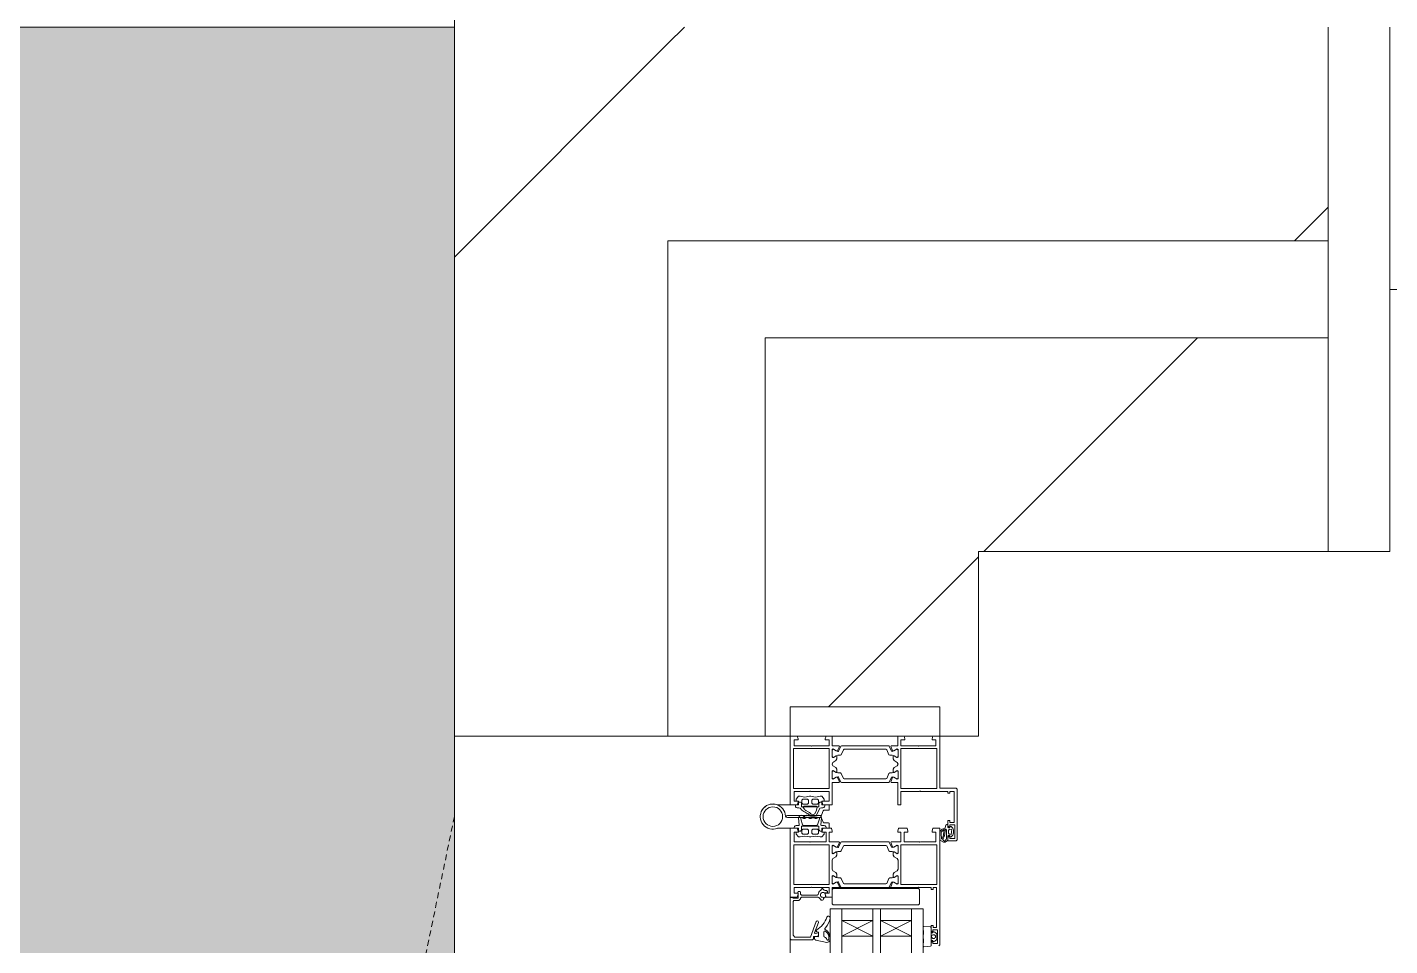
# Model space of a CAD drawing. Header units: millimetres. Extents: x -3370 to 37592, y -25802 to 13127.
# Drawn here: x 8364 to 9066, y 4835 to 5308 of the extents above; entities that cross this region are included whole.
import ezdxf

# ---------------------------------------------------------------- set-up
doc = ezdxf.new("R2010")
doc.units = ezdxf.units.MM
doc.linetypes.add('Dash', pattern=[5, 3, -2])
doc.linetypes.add('Grid Line', pattern=[22.225, 12.7, -3.175, 3.175, -3.175])
for name, color, linetype, lineweight in [('A-DETL', 90, 'Continuous', 9), ('A-DETL-GENF', 92, 'Continuous', 9), ('A-DOOR', 31, 'Continuous', 9), ('A-FLOR', 192, 'Continuous', 18), ('A-GLAZ', 151, 'Continuous', 9), ('A-WALL', 113, 'Continuous', 18), ('A-WALL-PATT', 111, 'Continuous', 18), ('G-IMPT', 8, 'Continuous', 9), ('S-GRID', 1, 'Continuous', 9)]:
    doc.layers.add(name, color=color, linetype=linetype, lineweight=lineweight)
pattern_1 = [(45, (0, 0), (-212.132, 212.132), [])]

# ---------------------------------------------------------------- blocks, each defined once
blk = doc.blocks.new('CE fix 3 Pane with Sill _Adjustable_ - 3000_2400-2041138-Lower Ground Floor')
at = {"layer": 'A-GLAZ'}
for p, q in [((1468.25, 135), (1500, 135)), ((1468.25, -135), (1468.25, 135)), ((1500, 135), (1500, -135)), ((519.05, 0), (1468.25, 0))]:
    blk.add_line(p, q, dxfattribs=at)
blk = doc.blocks.new('Aluprof_MB-86-FOLD-LINE_FoldingDoor_3-3-0_In-Open_EN_R-00233_P01 - 2800x2700-2041139-Lower Ground Floor')
at = {"layer": 'A-DETL-GENF'}
for p, q in [((-1496, 58.5), (-1477, 58.5)), ((-1477, 38), (-1537.5, 38)), ((-647.67, 38), (-1477, 38))]:
    blk.add_line(p, q, dxfattribs=at)
at = {"layer": 'A-DOOR'}
blk.add_line((-1585, 38), (-1585, 115), dxfattribs=at)
at = {"layer": 'A-DOOR', "linetype": 'Dash'}
blk.add_line((-581.17, -335), (-1543.5, -135), dxfattribs=at)
at = {"layer": 'G-IMPT'}
for p, q in [((-1507, 60.1), (-1507, 104.1)), ((-1490, 100.5), (-1482, 84.5)), ((-1490, 80.5), (-1482, 64.5)), ((-1547.25, 58.1), (-1549, 58.1)), ((-1546.75, 55.35), (-1546.75, 57.6)), ((-1540.25, 57.6), (-1540.25, 55.35)), ((-1538, 58.1), (-1539.75, 58.1)), ((-1491.54, 58.5), (-1491.27, 58.5)), ((-1486.25, 56.19), (-1486.2, 56.1)), ((-1481.32, 56.16), (-1481.49, 55.66)), ((-1481.21, 58.5), (-1480.65, 58.5)), ((-1478.7, 56.76), (-1479.94, 51.14)), ((-1551, 54), (-1551, 53.67)), ((-1544.33, 54.12), (-1546.43, 54.88)), ((-1540.58, 54.88), (-1542.68, 54.12)), ((-1536, 53.67), (-1536, 54)), ((-1501.91, 54.93), (-1501.76, 55.1)), ((-1481.99, 55.2), (-1483.86, 55.2)), ((-1481.8, 50.62), (-1481.65, 52.28)), ((-1480.74, 50.4), (-1481.6, 50.4)), ((-1551, 42.83), (-1551, 42.5)), ((-1536, 42.5), (-1536, 42.83))]:
    blk.add_line(p, q, dxfattribs=at)
at = {"layer": 'G-IMPT', "flags": 128}
for points in [[(-1561.1, 93.4), (-1549.5, 93.4), (-1549.5, 95), (-1556.5, 95), (-1556.5, 104.6), (-1556.7, 104.8), (-1556.5, 105), (-1556.5, 113), (-1556.5, 119.2), (-1555.5, 119.2), (-1555.5, 120.2), (-1556.5, 120.2), (-1556.5, 122.4), (-1540.5, 122.4), (-1540.5, 120.2), (-1541.5, 120.2), (-1541.5, 119.2), (-1538.7, 119.2), (-1537.7, 120.2), (-1539.2, 120.2), (-1539.2, 122.8), (-1532.2, 122.8), (-1532.2, 120.2), (-1533.7, 120.2), (-1532.7, 119.2), (-1531, 119.2), (-1531, 123.5), (-1531.5, 124), (-1557.6, 124), (-1558.1, 123.5), (-1558.1, 115), (-1585, 115), (-1585, 111.4), (-1583.5, 111), (-1583, 111), (-1583, 113), (-1580, 113), (-1580, 104.2), (-1579.8, 104), (-1580, 103.8), (-1580, 95), (-1583, 95), (-1583, 97), (-1583.5, 97), (-1585, 96.6), (-1585, 93.4), (-1580, 93.4), (-1580, 90.01), (-1579.62, 89.7), (-1577.47, 90.62), (-1577.31, 91.29), (-1578.33, 93.07), (-1578.08, 93.5), (-1574.12, 93.5), (-1573.87, 93.07), (-1574.81, 91.43), (-1574.56, 91), (-1573.19, 91), (-1572.33, 91.48), (-1571.38, 93.02), (-1570.55, 93.5), (-1569.72, 93.02), (-1568.77, 91.48), (-1567.91, 91), (-1566.54, 91), (-1566.29, 91.43), (-1567.23, 93.07), (-1566.98, 93.5), (-1563.02, 93.5), (-1562.77, 93.07), (-1563.79, 91.29), (-1563.63, 90.62), (-1561.48, 89.7), (-1561.1, 90.01)], [(-1535.02, 119.4), (-1534.52, 119.85), (-1534.4, 120.97), (-1534.85, 121.26), (-1535.18, 121.07), (-1535.43, 121), (-1535.97, 121), (-1536.22, 121.07), (-1536.55, 121.26), (-1537, 120.97), (-1536.88, 119.85), (-1536.38, 119.4)], [(-1558, 113.4), (-1558, 95), (-1578.5, 95), (-1578.5, 113.4)], [(-1531.36, 116.68), (-1531.34, 116.83), (-1531.2, 116.95), (-1531.05, 116.98), (-1530.82, 117.21), (-1530.84, 117.41), (-1531.1, 117.6), (-1531.26, 117.69), (-1531.7, 118.22), (-1532.09, 118.4), (-1536.65, 118.4), (-1536.95, 118.2), (-1536.95, 118), (-1533.67, 117.34), (-1533.47, 117.27), (-1531.99, 116.67), (-1531.88, 116.53), (-1531.62, 116.34), (-1531.48, 116.38)], [(-1529, 113.4), (-1529, 95), (-1508.5, 95), (-1508.5, 113.4)], [(-1480.4, 106.6), (-1478.78, 106.6), (-1477.97, 106.5), (-1476.72, 106.5), (-1476.42, 106.82), (-1476.7, 110.22), (-1477, 110.5), (-1486.4, 110.5), (-1486.7, 110.22), (-1486.98, 106.82), (-1486.68, 106.5), (-1485.43, 106.5), (-1484.62, 106.6), (-1483, 106.6), (-1482.33, 106.5), (-1481.07, 106.5)], [(-1498, 104.1), (-1498.5, 104.6), (-1506, 104.6), (-1506.5, 104.1), (-1506.5, 60.1), (-1506, 59.6), (-1498.5, 59.6), (-1498, 60.1)], [(-1496, 84.5), (-1490, 84.5), (-1490, 100.5), (-1496, 100.5)], [(-1574.81, 61.57), (-1575.1, 62.49), (-1575.1, 63.78), (-1575.4, 64.24), (-1577.9, 65.36), (-1578.2, 65.81), (-1578.2, 87.19), (-1577.9, 87.64), (-1575.4, 88.77), (-1575.1, 89.22), (-1575.1, 90.51), (-1574.81, 91.43), (-1574.01, 92.82), (-1574, 93.1), (-1574.4, 93.5), (-1577.8, 93.5), (-1578.2, 93.1), (-1578.19, 92.82), (-1577.31, 91.29), (-1577.1, 90.51), (-1577.1, 90.39), (-1577.28, 90.11), (-1579.82, 88.98), (-1580, 88.71), (-1580, 64.29), (-1579.82, 64.02), (-1577.28, 62.89), (-1577.1, 62.61), (-1577.1, 62.49), (-1577.31, 61.71), (-1578.19, 60.18), (-1578.2, 59.9), (-1577.8, 59.5), (-1574.4, 59.5), (-1574, 59.9), (-1574.01, 60.18)], [(-1566.29, 61.57), (-1566, 62.49), (-1566, 63.78), (-1565.7, 64.24), (-1563.2, 65.36), (-1562.9, 65.81), (-1562.9, 87.19), (-1563.2, 87.64), (-1565.7, 88.77), (-1566, 89.22), (-1566, 90.51), (-1566.29, 91.43), (-1567.09, 92.82), (-1567.1, 93.1), (-1566.7, 93.5), (-1563.3, 93.5), (-1562.9, 93.1), (-1562.91, 92.82), (-1563.79, 91.29), (-1564, 90.51), (-1564, 90.39), (-1563.82, 90.11), (-1561.28, 88.98), (-1561.1, 88.71), (-1561.1, 64.29), (-1561.28, 64.02), (-1563.82, 62.89), (-1564, 62.61), (-1564, 62.49), (-1563.79, 61.71), (-1562.91, 60.18), (-1562.9, 59.9), (-1563.3, 59.5), (-1566.7, 59.5), (-1567.1, 59.9), (-1567.09, 60.18)], [(-1525.31, 61.57), (-1525.6, 62.49), (-1525.6, 63.78), (-1525.9, 64.24), (-1528.4, 65.36), (-1528.7, 65.81), (-1528.7, 87.19), (-1528.4, 87.64), (-1525.9, 88.77), (-1525.6, 89.22), (-1525.6, 90.51), (-1525.31, 91.43), (-1524.51, 92.82), (-1524.5, 93.1), (-1524.9, 93.5), (-1528.3, 93.5), (-1528.7, 93.1), (-1528.69, 92.82), (-1527.81, 91.29), (-1527.6, 90.51), (-1527.6, 90.39), (-1527.78, 90.11), (-1530.32, 88.98), (-1530.5, 88.71), (-1530.5, 64.29), (-1530.32, 64.02), (-1527.78, 62.89), (-1527.6, 62.61), (-1527.6, 62.49), (-1527.81, 61.71), (-1528.69, 60.18), (-1528.7, 59.9), (-1528.3, 59.5), (-1524.9, 59.5), (-1524.5, 59.9), (-1524.51, 60.18)], [(-1512.19, 61.57), (-1511.9, 62.49), (-1511.9, 63.78), (-1511.6, 64.24), (-1509.1, 65.36), (-1508.8, 65.81), (-1508.8, 87.19), (-1509.1, 87.64), (-1511.6, 88.77), (-1511.9, 89.22), (-1511.9, 90.51), (-1512.19, 91.43), (-1512.99, 92.82), (-1513, 93.1), (-1512.6, 93.5), (-1509.2, 93.5), (-1508.8, 93.1), (-1508.81, 92.82), (-1509.69, 91.29), (-1509.9, 90.51), (-1509.9, 90.39), (-1509.72, 90.11), (-1507.18, 88.98), (-1507, 88.71), (-1507, 64.29), (-1507.18, 64.02), (-1509.72, 62.89), (-1509.9, 62.61), (-1509.9, 62.49), (-1509.69, 61.71), (-1508.81, 60.18), (-1508.8, 59.9), (-1509.2, 59.5), (-1512.6, 59.5), (-1513, 59.9), (-1512.99, 60.18)], [(-1496, 64.5), (-1490, 64.5), (-1490, 80.5), (-1496, 80.5)], [(-1561.1, 59.6), (-1549.5, 59.6), (-1549.5, 54.8), (-1551, 54.4), (-1551.5, 54.4), (-1551.5, 58), (-1556.5, 58), (-1556.5, 48.4), (-1556.7, 48.2), (-1556.5, 48), (-1556.5, 40), (-1551.5, 40), (-1551.5, 42), (-1551, 42), (-1549.5, 41.6), (-1549.5, 38), (-1585, 38), (-1585, 41.6), (-1583.5, 42), (-1583, 42), (-1583, 40), (-1580, 40), (-1580, 48.8), (-1579.8, 49), (-1580, 49.2), (-1580, 58), (-1583, 58), (-1583, 56), (-1583.5, 56), (-1585, 56.4), (-1585, 59.6), (-1580, 59.6), (-1580, 62.99), (-1579.62, 63.3), (-1577.47, 62.38), (-1577.31, 61.71), (-1578.33, 59.93), (-1578.08, 59.5), (-1574.12, 59.5), (-1573.87, 59.93), (-1574.81, 61.57), (-1574.56, 62), (-1573.19, 62), (-1572.33, 61.52), (-1571.38, 59.98), (-1570.55, 59.5), (-1569.72, 59.98), (-1568.77, 61.52), (-1567.91, 62), (-1566.54, 62), (-1566.29, 61.57), (-1567.23, 59.93), (-1566.98, 59.5), (-1563.02, 59.5), (-1562.77, 59.93), (-1563.79, 61.71), (-1563.63, 62.38), (-1561.48, 63.3), (-1561.1, 62.99)], [(-1507, 59.6), (-1502, 59.6), (-1502, 56.4), (-1503.5, 56), (-1504, 56), (-1504, 58), (-1507, 58), (-1507, 49.2), (-1507.2, 49), (-1507, 48.8), (-1507, 40), (-1504, 40), (-1504, 42), (-1503.5, 42), (-1502, 41.6), (-1502, 38), (-1537.5, 38), (-1537.5, 41.6), (-1536, 42), (-1535.5, 42), (-1535.5, 40), (-1530.5, 40), (-1530.5, 48), (-1530.3, 48.2), (-1530.5, 48.4), (-1530.5, 56.4), (-1535.5, 56.4), (-1535.5, 54.4), (-1536, 54.4), (-1537.5, 54.8), (-1537.5, 59.2), (-1536, 59.6), (-1535.5, 59.6), (-1535.5, 58), (-1530.5, 58), (-1530.5, 62.99), (-1530.12, 63.3), (-1527.97, 62.38), (-1527.81, 61.71), (-1528.83, 59.93), (-1528.58, 59.5), (-1524.62, 59.5), (-1524.37, 59.93), (-1525.31, 61.57), (-1525.06, 62), (-1523.69, 62), (-1522.83, 61.52), (-1521.88, 59.98), (-1521.03, 59.5), (-1516.47, 59.5), (-1515.62, 59.98), (-1514.67, 61.52), (-1513.81, 62), (-1512.44, 62), (-1512.19, 61.57), (-1513.13, 59.93), (-1512.88, 59.5), (-1508.92, 59.5), (-1508.67, 59.93), (-1509.69, 61.71), (-1509.53, 62.38), (-1507.38, 63.3), (-1507, 62.99)], [(-1558, 39.6), (-1558, 58), (-1578.5, 58), (-1578.5, 39.6)], [(-1533.05, 53.36), (-1533.4, 50.94), (-1533.05, 48.51), (-1533.05, 47.89), (-1533.4, 45.46), (-1533.05, 43.04), (-1533.05, 42.32), (-1533.13, 42.15), (-1534.5, 41), (-1535.5, 41), (-1535.5, 42.2), (-1537.5, 42.2), (-1537.5, 40), (-1537.9, 40), (-1538.43, 40.11), (-1538.78, 40.47), (-1538.9, 41), (-1538.9, 42.35), (-1539.15, 42.6), (-1542.86, 42.31), (-1543.63, 42.49), (-1544.15, 43.08), (-1544.24, 43.86), (-1543.86, 44.55), (-1543.61, 44.91), (-1543.61, 45.31), (-1543.84, 45.68), (-1544.2, 46.27), (-1544.2, 46.77), (-1543.92, 47.39), (-1543.68, 48.51), (-1543.68, 50.89), (-1543.86, 51.85), (-1544.24, 52.54), (-1544.15, 53.32), (-1543.63, 53.91), (-1542.86, 54.09), (-1539.15, 53.8), (-1538.9, 54.03), (-1538.9, 55.4), (-1538.78, 55.93), (-1538.43, 56.29), (-1537.9, 56.4), (-1537.5, 56.4), (-1537.5, 54.2), (-1535.5, 54.2), (-1535.5, 55.4), (-1534.5, 55.4), (-1533.13, 54.25), (-1533.05, 54.08)], [(-1508.6, 39.8), (-1508.6, 58), (-1529, 58), (-1529, 39.8)], [(-1547.77, 43.1), (-1548.1, 42.35), (-1548.1, 41.6), (-1548.22, 41.07), (-1548.57, 40.71), (-1549.1, 40.6), (-1549.5, 40.6), (-1549.5, 42.2), (-1551.5, 42.2), (-1551.5, 41), (-1552.5, 41), (-1553.95, 42.22), (-1553.95, 43.04), (-1553.6, 45.46), (-1553.95, 47.89), (-1553.95, 48.51), (-1553.6, 50.94), (-1553.95, 53.36), (-1553.95, 54.18), (-1552.5, 55.4), (-1551.5, 55.4), (-1551.5, 54.2), (-1549.5, 54.2), (-1549.5, 55.8), (-1549.1, 55.8), (-1548.57, 55.69), (-1548.22, 55.33), (-1548.1, 54.8), (-1548.1, 54.05), (-1547.77, 53.3), (-1544.22, 51.44), (-1543.97, 51.26), (-1543.68, 50.89), (-1543.68, 48.52), (-1544.11, 48.02), (-1544.44, 47.72), (-1544.91, 47.18), (-1545.15, 46.75), (-1545.44, 46.21), (-1545.73, 45.67), (-1546.09, 45.02), (-1546.77, 44.02)], [(-1549.9, 49.55), (-1549.9, 52), (-1550.4, 52.5), (-1552, 52.5), (-1552.5, 52), (-1552.5, 49.55), (-1552, 49.05), (-1550.4, 49.05)], [(-1542.35, 53.03), (-1542.81, 52.98), (-1543, 52.74), (-1542.92, 52.28), (-1542.61, 51.53), (-1542.61, 50.83), (-1542.94, 50.02), (-1542.94, 49.62), (-1542.54, 48.73), (-1542.54, 47.94), (-1543.14, 46.68), (-1543.14, 46.48), (-1542.61, 45.57), (-1542.61, 44.87), (-1542.92, 44.12), (-1543, 43.66), (-1542.81, 43.42), (-1542.35, 43.37), (-1539.27, 44.37), (-1538.9, 44.85), (-1538.9, 51.55), (-1539.27, 52.03)], [(-1537.1, 52), (-1537.1, 49.55), (-1536.6, 49.05), (-1535, 49.05), (-1534.5, 49.55), (-1534.5, 52), (-1535, 52.5), (-1536.6, 52.5)], [(-1549.9, 44.4), (-1549.9, 46.85), (-1550.4, 47.35), (-1552, 47.35), (-1552.5, 46.85), (-1552.5, 44.4), (-1552, 43.9), (-1550.4, 43.9)], [(-1537.1, 46.85), (-1537.1, 44.4), (-1536.6, 43.9), (-1535, 43.9), (-1534.5, 44.4), (-1534.5, 46.85), (-1535, 47.35), (-1536.6, 47.35)]]:
    blk.add_lwpolyline(points, close=True, dxfattribs=at)
for points in [[(-1535, 115), (-1531.94, 115), (-1531.2, 115.42), (-1530.37, 116.99), (-1530.26, 117.17), (-1530.28, 117.47), (-1530.42, 117.79), (-1531.17, 119.01), (-1531.45, 119.2), (-1533.5, 119.2), (-1533.7, 119.4), (-1533.7, 120.2), (-1533.06, 120.2), (-1533.06, 120.81), (-1533.9, 121.66), (-1534.96, 122.1), (-1536.44, 122.1), (-1537.5, 121.66), (-1538.34, 120.81), (-1538.34, 120.2), (-1537.7, 120.2), (-1537.7, 119.4), (-1537.9, 119.2), (-1539.2, 119.2), (-1539.5, 118.9), (-1539.5, 118.63), (-1539.17, 118.16)], [(-1477, 110.5), (-1478.7, 110.5), (-1479.7, 111.5), (-1478.2, 111.5), (-1478.2, 113.8), (-1485.2, 113.8), (-1485.2, 111.5), (-1483.7, 111.5), (-1484.7, 110.5), (-1487.4, 110.5), (-1487.4, 111.6), (-1486.4, 111.6), (-1486.4, 113.3), (-1507, 113.3), (-1507, 111.6), (-1506, 111.6), (-1506, 110.5), (-1507, 110.5), (-1507, 104.2), (-1507.2, 104), (-1507, 103.8), (-1507, 90.01), (-1507.38, 89.7), (-1509.53, 90.62), (-1509.69, 91.29), (-1508.67, 93.07), (-1508.92, 93.5), (-1512.88, 93.5), (-1513.13, 93.07), (-1512.19, 91.43), (-1512.44, 91), (-1513.81, 91), (-1514.67, 91.48), (-1515.62, 93.02), (-1516.47, 93.5), (-1521.03, 93.5), (-1521.88, 93.02), (-1522.83, 91.48), (-1523.69, 91), (-1525.06, 91), (-1525.31, 91.43), (-1524.37, 93.07), (-1524.62, 93.5), (-1528.58, 93.5), (-1528.83, 93.07), (-1527.81, 91.29), (-1527.97, 90.62), (-1530.12, 89.7), (-1530.5, 90.01), (-1530.5, 95), (-1535.5, 95), (-1535.5, 93.4), (-1536, 93.4), (-1537.5, 93.8), (-1537.5, 95), (-1537.5, 98.2), (-1536, 98.6), (-1535.5, 98.6), (-1535.5, 96.6), (-1530.5, 96.6), (-1530.5, 104.6), (-1530.3, 104.8), (-1530.5, 105), (-1530.5, 113), (-1535.5, 113), (-1535.5, 111), (-1536, 111), (-1537.5, 111.4), (-1537.5, 115), (-1477.5, 115), (-1477, 114.5)], [(-1536.34, 116.58), (-1536.4, 116.68), (-1536.42, 116.8), (-1536.45, 116.98), (-1536.54, 117.09), (-1536.72, 117.14), (-1536.95, 117.14), (-1537.17, 117.05), (-1537.25, 116.92), (-1537.21, 116.69), (-1536.95, 116.23)], [(-1534.2, 116.96), (-1533.44, 116.74), (-1532.05, 116.09), (-1532.11, 115.8), (-1534.7, 115.69)], [(-1479.7, 110.5), (-1479.7, 111.5), (-1479.2, 111.5), (-1479.2, 112.03), (-1479.41, 112.44), (-1480.24, 113.5), (-1483.16, 113.5), (-1483.99, 112.44), (-1484.2, 112.03), (-1484.2, 111.5), (-1483.7, 111.5), (-1483.7, 110.5)], [(-1436, 106.5), (-1496, 106.5), (-1496, 100.5), (-1436, 100.5)], [(-1490, 84.5), (-1482, 84.5), (-1482, 100.5), (-1490, 100.5), (-1490, 84.5), (-1482, 100.5)], [(-1436, 84.5), (-1496, 84.5), (-1496, 80.5), (-1436, 80.5)], [(-1490, 64.5), (-1482, 64.5), (-1482, 80.5), (-1490, 80.5), (-1490, 64.5), (-1482, 80.5)], [(-1436, 64.5), (-1496, 64.5), (-1496, 58.5), (-1436, 58.5)], [(-1549.5, 57.6), (-1549.5, 54.5), (-1550.5, 54.5)], [(-1536.5, 54.5), (-1537.5, 54.5), (-1537.5, 57.6)], [(-1505.41, 53.63), (-1505.85, 53.9), (-1506, 53.9), (-1506.5, 54.4), (-1506.5, 54.6), (-1506.05, 55.1), (-1505.61, 55.46), (-1505.45, 55.89), (-1505.4, 56.11), (-1505.4, 56.6), (-1504.9, 57.1), (-1504.4, 57.1), (-1504.2, 56.9), (-1504.2, 55.68), (-1504.23, 55.59)], [(-1502.8, 56.19), (-1503.5, 56), (-1504, 56)], [(-1550, 52.67), (-1548.5, 52.67), (-1548.5, 43.83), (-1550, 43.83)], [(-1544.56, 49.96), (-1544.58, 50.02), (-1544.91, 50.66), (-1546.8, 51.57), (-1548.32, 51.89), (-1548.9, 51.4), (-1548.9, 45), (-1548.11, 44.59)], [(-1548.11, 44.59), (-1547.29, 45.28), (-1547.04, 45.53), (-1546.8, 45.82), (-1546.65, 46.09), (-1546.03, 47.23), (-1545.59, 47.94), (-1545.28, 48.31), (-1544.76, 48.77), (-1544.56, 49.96)], [(-1544, 36.48), (-1544, 47.95), (-1544.3, 48.25), (-1544, 48.55), (-1544, 53.65)], [(-1543, 53.65), (-1543, 48.55), (-1542.7, 48.25), (-1543, 47.95), (-1543, 36.48)], [(-1537, 43.83), (-1538.5, 43.83), (-1538.5, 52.67), (-1537, 52.67)], [(-1501.78, 52.74), (-1502, 52.33), (-1502, 43.8), (-1501.5, 43.3), (-1501.2, 43.3), (-1500.3, 42.4), (-1500.3, 39.9), (-1499.8, 39.4), (-1482.4, 39.4), (-1481.4, 40.4), (-1481.4, 48.42), (-1489.41, 51.34), (-1489.83, 51.92), (-1489.7, 52.29), (-1488.99, 52.46), (-1483.63, 50.51), (-1483.3, 50.79), (-1483.6, 52.5), (-1482.3, 52.5), (-1481.8, 52), (-1481.8, 50), (-1480.5, 50), (-1480, 49.5), (-1480, 38.5), (-1480.5, 38), (-1501.8, 38), (-1501.8, 39.2), (-1501.7, 39.2), (-1501.5, 39.4), (-1501.5, 41.9), (-1501.7, 42.1), (-1504.2, 42.1), (-1504.2, 41.85), (-1504.44, 41.85), (-1505, 42), (-1505, 43), (-1504.7, 43.3), (-1503.5, 43.3), (-1503, 43.8), (-1503, 51.82), (-1503.45, 52.31)], [(-1501.91, 54.93), (-1501.76, 55.1), (-1501.01, 55.1), (-1500.64, 54.94), (-1500.51, 54.55), (-1500.55, 53.9), (-1500.99, 53.63)], [(-1481.85, 52.5), (-1484, 52.5), (-1484.22, 51.67)], [(-1550.5, 42), (-1549.5, 42), (-1549.5, 31.64)], [(-1537.5, 31.65), (-1537.5, 42), (-1536.5, 42)]]:
    blk.add_lwpolyline(points, dxfattribs=at)
at = {"layer": 'G-IMPT'}
blk.add_circle((-1481.7, 111.8), 1, dxfattribs=at)
for centre, radius, start, end in [((-1533.5, 130.69), 13.75, 245.62953, 267.06457), ((-1534.78, 117.51), 2.52, 210.37611, 264.88711), ((-1534.78, 117.49), 1.8, 210.07132, 272.57132), ((-1549, 57.6), 0.5, 90, 180), ((-1547.25, 57.6), 0.5, 0, 90), ((-1539.75, 57.6), 0.5, 90, 180), ((-1538, 57.6), 0.5, 360, 90), ((-1502.61, 55.32), 0.883, 345.308, 102.51771), ((-1491.41, 57.66), 0.856, 99.29723, 243.22729), ((-1495.71, 45.16), 12.37, 30.56294, 71.52178), ((-1491.41, 57.66), 0.856, 76.04381, 80.70277), ((-1492.84, 48.45), 10.17, 49.55921, 80.68608), ((-1480.93, 53.25), 5.26, 93.02894, 148.65491), ((-1483.86, 55.9), 0.7, 159.60605, 270), ((-1481.17, 53.83), 4.07, 79.15988, 145.42176), ((-1479.99, 55.22), 1.63, 95.45642, 144.62245), ((-1480.93, 53.25), 5.26, 81.84994, 86.97106), ((-1480.43, 57.3), 0.538, 301.66117, 86.69789), ((-1480.26, 56.88), 1.57, 355.45189, 87.02378), ((-1550.5, 54), 0.5, 90, 180), ((-1550, 53.67), 1, 180, 270), ((-1546.25, 55.35), 0.5, 180, 250), ((-1544.5, 53.65), 0.5, 0, 70), ((-1542.5, 53.65), 0.5, 110, 180), ((-1540.75, 55.35), 0.5, 290, 0), ((-1537, 53.67), 1, 270, 0), ((-1536.5, 54), 0.5, 360, 90), ((-1503.2, 54.8), 2.5, 207.81814, 264.26083), ((-1503.2, 54.8), 1.3, 142.47649, 5.93777), ((-1503.2, 54.8), 1.3, 142.47649, 5.93777), ((-1507.8, 57.88), 4.24, 327.3213, 333.65884), ((-1503.2, 54.8), 2.5, 304.51811, 332.18186), ((-1485.76, 56.35), 0.501, 209.48529, 313.89444), ((-1484.71, 51.8), 0.5, 224.78238, 345), ((-1482.16, 55.89), 0.711, 284.27239, 341.44843), ((-1481.85, 52.3), 0.2, 355, 90), ((-1481.6, 50.6), 0.2, 175, 270), ((-1480.74, 51.2), 0.8, 270, 355.72082), ((-1550, 42.83), 1, 90, 180), ((-1550.5, 42.5), 0.5, 180, 270), ((-1537, 42.83), 1, 360, 90), ((-1536.5, 42.5), 0.5, 270, 0), ((-1543.5, 29.03), 6.5, 91.81349, 21.93542), ((-1542.98, 36.5), 1.02, 181.1065, 239.43914), ((-1544.01, 36.49), 1, 287.43689, 359.60206), ((-1543.5, 29.03), 6.5, 158.16357, 241.1866), ((-1550, 31.64), 0.5, 338.16357, 360), ((-1543.5, 29.03), 5.03, 0, 180), ((-1543.5, 29.03), 5.03, 180, 360), ((-1537, 31.65), 0.5, 180, 201.93542)]:
    blk.add_arc(centre, radius, start, end, dxfattribs=at)

msp = doc.modelspace()

# ---------------------------------------------------------------- hatches: boundary and pattern name
at = {"layer": 'A-DETL-GENF'}
h = msp.add_hatch(color=2, dxfattribs=at)
h.paths.add_polyline_path([(6244.04, -5291.636), (8584.04, -5291.636), (8584.04, 5308.364), (6244.04, 5308.364), (6244.04, -5221.636)])
h.paths.add_polyline_path([(5334.04, -5211.636), (5334.04, 5238.364), (4134.04, 5238.364), (4134.04, -5211.636), (4334.04, -5211.636)])
at = {"layer": 'A-WALL-PATT', "lineweight": 9}
h = msp.add_hatch(dxfattribs=at)
h.set_pattern_fill('FP_2', color=256, style=0, pattern_type=2)
h.set_pattern_definition(pattern_1)
h.paths.add_polyline_path([(8584.04, -5291.636), (8694.04, -5291.636), (8694.04, -4926.636), (8584.04, -4926.636), (8584.04, -5242.636)])
h.paths.add_polyline_path([(8694.04, -1956.636), (8694.04, -1476.636), (8584.04, -1476.636), (8584.04, -1956.636)])
h.paths.add_polyline_path([(8584.04, 1493.364), (8694.04, 1493.364), (8694.04, 1973.364), (8584.04, 1973.364)])
h.paths.add_polyline_path([(8694.04, 4943.364), (8694.04, 5308.364), (8584.04, 5308.364), (8584.04, 4943.364)])
h = msp.add_hatch(dxfattribs=at)
h.set_pattern_fill('FP_2', color=256, style=0, pattern_type=2)
h.set_pattern_definition(pattern_1)
h.paths.add_polyline_path([(8694.04, 5198.364), (9034.04, 5198.364), (9034.04, 5308.364), (8694.04, 5308.364)])
h.paths.add_polyline_path([(16711.351, 5198.364), (16744.04, 5198.364), (16744.04, 5308.364), (16234.04, 5308.364), (16234.04, 5198.364), (16688.484, 5198.364)])
h.paths.add_polyline_path([(12034.04, 5198.364), (15334.04, 5198.364), (15334.04, 5308.364), (12034.04, 5308.364), (12034.04, 5288.532)])
h = msp.add_hatch(dxfattribs=at)
h.set_pattern_fill('FP_2', color=256, style=0, pattern_type=2)
h.set_pattern_definition(pattern_1)
h.paths.add_polyline_path([(8744.04, -5131.636), (8854.04, -5131.636), (8854.04, -4926.636), (8834.04, -4926.636), (8834.04, -4941.636), (8757.04, -4941.636), (8757.04, -4926.636), (8744.04, -4926.636), (8744.04, -5021.636)])
h.paths.add_polyline_path([(8757.04, -1956.636), (8757.04, -1941.636), (8834.04, -1941.636), (8834.04, -1956.636), (8854.04, -1956.636), (8854.04, -1476.636), (8834.04, -1476.636), (8834.04, -1491.636), (8757.04, -1491.636), (8757.04, -1476.636), (8744.04, -1476.636), (8744.04, -1956.636)])
h.paths.add_polyline_path([(8757.04, 1493.364), (8757.04, 1508.364), (8834.04, 1508.364), (8834.04, 1493.364), (8854.04, 1493.364), (8854.04, 1973.364), (8834.04, 1973.364), (8834.04, 1958.364), (8757.04, 1958.364), (8757.04, 1973.364), (8744.04, 1973.364), (8744.04, 1493.364)])
h.paths.add_polyline_path([(8744.04, 4943.364), (8757.04, 4943.364), (8757.04, 4958.364), (8834.04, 4958.364), (8834.04, 4943.364), (8854.04, 4943.364), (8854.04, 5148.364), (8744.04, 5148.364), (8744.04, 4958.364)])
h = msp.add_hatch(dxfattribs=at)
h.set_pattern_fill('FP_2', color=256, style=0, pattern_type=2)
h.set_pattern_definition(pattern_1)
h.paths.add_polyline_path([(8854.04, 5038.364), (9034.04, 5038.364), (9034.04, 5148.364), (8854.04, 5148.364), (8854.04, 5140.399)])
h.paths.add_polyline_path([(12034.04, 5038.364), (15334.04, 5038.364), (15334.04, 5148.364), (12034.04, 5148.364), (12034.04, 5092.574)])
h.paths.add_polyline_path([(16744.04, 5038.364), (16744.04, 5148.364), (16234.04, 5148.364), (16234.04, 5038.364), (16434.041, 5038.364)])

# ---------------------------------------------------------------- linework, layer by layer
at = {"layer": 'A-DETL'}
msp.add_line((8584.04, -5291.636), (8584.04, 5308.364), dxfattribs=at)
at = {"layer": 'A-FLOR'}
for p, q in [((8584.04, 5308.364), (4134.04, 5308.364)), ((8584.04, 4943.364), (8584.04, 1973.364))]:
    msp.add_line(p, q, dxfattribs=at)
at = {"layer": 'A-WALL'}
for p, q in [((8584.04, 4943.364), (8584.04, 6708.364)), ((8854.04, 5038.364), (9034.04, 5038.364)), ((8854.04, 4943.364), (8854.04, 5038.364)), ((8757.04, 4943.364), (8757.04, 4958.364)), ((8757.04, 4958.364), (8834.04, 4958.364)), ((8834.04, 4958.364), (8834.04, 4943.364)), ((8584.04, 4943.364), (8757.04, 4943.364)), ((8834.04, 4943.364), (8854.04, 4943.364))]:
    msp.add_line(p, q, dxfattribs=at)
at = {"layer": 'A-WALL', "lineweight": 9}
for p, q in [((9034.04, 5198.364), (8694.04, 5198.364)), ((8694.04, 5198.364), (8694.04, 4943.364)), ((9034.04, 5148.364), (8744.04, 5148.364)), ((8744.04, 5148.364), (8744.04, 4943.364))]:
    msp.add_line(p, q, dxfattribs=at)
at = {"layer": 'S-GRID', "linetype": 'Grid Line'}
msp.add_line((8584.04, 11106.923), (8584.04, -9321.465), dxfattribs=at)

# ---------------------------------------------------------------- block references
at = {"layer": 'A-DOOR', "rotation": 269.9999999999999}
msp.add_blockref('Aluprof_MB-86-FOLD-LINE_FoldingDoor_3-3-0_In-Open_EN_R-00233_P01 - 2800x2700-2041139-Lower Ground Floor', (8719.04, 3358.364), dxfattribs=at)
at = {"layer": 'A-GLAZ', "rotation": 180}
msp.add_blockref('CE fix 3 Pane with Sill _Adjustable_ - 3000_2400-2041138-Lower Ground Floor', (10534.04, 5173.364), dxfattribs=at)

doc.saveas('drawing.dxf')
